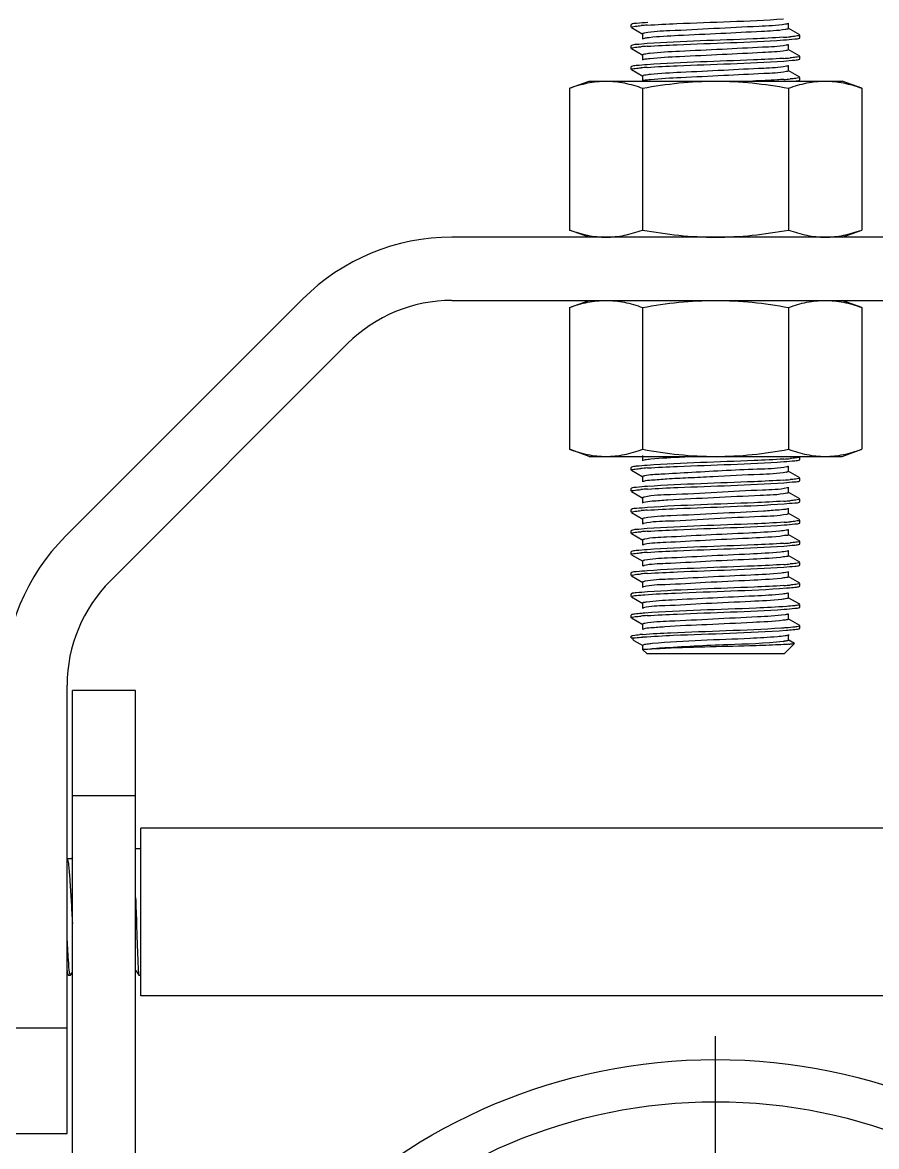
# Model space of a CAD drawing. Extents: x -409572 to -157272, y 600795 to 878326.
# Drawn here: x -397367 to -396765, y 818480 to 819273 of the extents above; entities that cross this region are included whole.
import ezdxf

# ---------------------------------------------------------------- set-up
doc = ezdxf.new("R2010")
doc.units = 0
doc.header["$LTSCALE"] = 1000
doc.header["$MEASUREMENT"] = 0
doc.linetypes.add('CENTER', pattern=[2, 1.25, -0.25, 0.25, -0.25])
doc.layers.get('0').update_dxf_attribs({"linetype": 'CONTINUOUS'})

msp = doc.modelspace()

# ---------------------------------------------------------------- linework, layer by layer
at = {"linetype": 'CONTINUOUS'}
for p, q in [((-396937.6, 819272.1), (-396937.74, 819271.94)), ((-396937.74, 819270.07), (-396937.74, 819271.94)), ((-396937.74, 819270.07), (-396937.74, 819271.94)), ((-396937.6, 819269.91), (-396929.52, 819265.24)), ((-396818.82, 819264.66), (-396826.9, 819269.33)), ((-396826.73, 819269.14), (-396826.73, 819272.87)), ((-396929.69, 819265.42), (-396929.69, 819261.7)), ((-396929.28, 819262), (-396929.52, 819261.89)), ((-396818.82, 819262.47), (-396818.68, 819262.63)), ((-396818.68, 819262.63), (-396818.68, 819264.49)), ((-396818.68, 819262.63), (-396818.68, 819264.49)), ((-396937.6, 819257.22), (-396937.74, 819257.05)), ((-396937.74, 819255.19), (-396937.74, 819257.05)), ((-396937.74, 819255.19), (-396937.74, 819257.05)), ((-396937.6, 819255.03), (-396929.52, 819250.35)), ((-396818.82, 819249.77), (-396826.9, 819254.45)), ((-396826.73, 819254.26), (-396826.73, 819257.98)), ((-396929.69, 819250.54), (-396929.69, 819246.82)), ((-396818.82, 819247.59), (-396818.68, 819247.75)), ((-396818.68, 819247.75), (-396818.68, 819249.61)), ((-396818.68, 819247.75), (-396818.68, 819249.61)), ((-396937.6, 819242.33), (-396937.74, 819242.17)), ((-396937.74, 819240.31), (-396937.74, 819242.17)), ((-396937.74, 819240.31), (-396937.74, 819242.17)), ((-396937.6, 819240.15), (-396929.52, 819235.47)), ((-396818.82, 819234.89), (-396826.9, 819239.57)), ((-396826.73, 819239.38), (-396826.73, 819243.1)), ((-396981.32, 819227.06), (-396967.51, 819232.09)), ((-396967.51, 819232.09), (-396788.91, 819232.09)), ((-396929.69, 819235.66), (-396929.69, 819231.94)), ((-396818.82, 819232.7), (-396818.68, 819232.87)), ((-396818.68, 819232.87), (-396818.68, 819234.73)), ((-396818.68, 819232.87), (-396818.68, 819234.73)), ((-396775.1, 819227.06), (-396788.91, 819232.09)), ((-396981.32, 819227.06), (-396981.32, 819126.98)), ((-396929.77, 819227.06), (-396929.77, 819126.98)), ((-396826.65, 819227.06), (-396826.65, 819126.98)), ((-396775.1, 819227.06), (-396775.1, 819126.98)), ((-396967.51, 819121.95), (-396981.32, 819126.98)), ((-396788.91, 819121.95), (-396775.1, 819126.98)), ((-396692.17, 819121.95), (-397064.25, 819121.95)), ((-397169.49, 819078.36), (-397336.92, 818910.93)), ((-397064.25, 819077.3), (-396692.17, 819077.3)), ((-396981.32, 819072.28), (-396967.51, 819077.3)), ((-396981.32, 819072.28), (-396981.32, 818972.2)), ((-396929.77, 819072.28), (-396929.77, 818972.2)), ((-396826.65, 819072.28), (-396826.65, 818972.2)), ((-396775.1, 819072.28), (-396788.91, 819077.3)), ((-396775.1, 819072.28), (-396775.1, 818972.2)), ((-397305.35, 818879.36), (-397137.91, 819046.79)), ((-396967.51, 818967.17), (-396981.32, 818972.2)), ((-396929.69, 818967.76), (-396929.69, 818964.04)), ((-396788.91, 818967.17), (-396775.1, 818972.2)), ((-396967.51, 818967.17), (-396788.91, 818967.17)), ((-396937.6, 818959.56), (-396937.74, 818959.39)), ((-396937.74, 818957.53), (-396937.74, 818959.39)), ((-396937.74, 818957.53), (-396937.74, 818959.39)), ((-396826.73, 818956.6), (-396826.73, 818960.32)), ((-396818.82, 818964.81), (-396818.68, 818964.97)), ((-396818.68, 818964.97), (-396818.68, 818966.83)), ((-396818.68, 818964.97), (-396818.68, 818966.83)), ((-396937.6, 818957.37), (-396929.52, 818952.69)), ((-396929.69, 818952.88), (-396929.69, 818949.16)), ((-396818.82, 818952.11), (-396826.9, 818956.79)), ((-396818.68, 818950.09), (-396818.68, 818951.95)), ((-396818.68, 818950.09), (-396818.68, 818951.95)), ((-396937.6, 818944.67), (-396937.74, 818944.51)), ((-396937.74, 818942.65), (-396937.74, 818944.51)), ((-396937.74, 818942.65), (-396937.74, 818944.51)), ((-396826.73, 818941.72), (-396826.73, 818945.44)), ((-396818.82, 818949.93), (-396818.68, 818950.09)), ((-396937.6, 818942.49), (-396929.52, 818937.81)), ((-396929.69, 818938), (-396929.69, 818934.28)), ((-396827.64, 818941.27), (-396828.02, 818941.19)), ((-396818.82, 818937.23), (-396826.9, 818941.91)), ((-396818.68, 818935.21), (-396818.68, 818937.07)), ((-396818.68, 818935.21), (-396818.68, 818937.07)), ((-396937.6, 818929.79), (-396937.74, 818929.63)), ((-396937.74, 818927.77), (-396937.74, 818929.63)), ((-396937.74, 818927.77), (-396937.74, 818929.63)), ((-396826.73, 818926.84), (-396826.73, 818930.56)), ((-396818.82, 818935.04), (-396818.68, 818935.21)), ((-396937.6, 818927.6), (-396929.52, 818922.93)), ((-396929.69, 818923.11), (-396929.69, 818919.39)), ((-396827.45, 818926.44), (-396827.99, 818926.31)), ((-396818.82, 818922.35), (-396826.9, 818927.02)), ((-396818.82, 818920.16), (-396818.68, 818920.32)), ((-396818.68, 818920.32), (-396818.68, 818922.18)), ((-396818.68, 818920.32), (-396818.68, 818922.18)), ((-396937.6, 818914.91), (-396937.74, 818914.74)), ((-396937.74, 818912.88), (-396937.74, 818914.74)), ((-396937.74, 818912.88), (-396937.74, 818914.74)), ((-396937.6, 818912.72), (-396929.52, 818908.04)), ((-396818.82, 818907.46), (-396826.9, 818912.14)), ((-396826.73, 818911.95), (-396826.73, 818915.67)), ((-396929.69, 818908.23), (-396929.69, 818904.51)), ((-396818.82, 818905.28), (-396818.68, 818905.44)), ((-396818.68, 818905.44), (-396818.68, 818907.3)), ((-396818.68, 818905.44), (-396818.68, 818907.3)), ((-396937.6, 818900.02), (-396937.74, 818899.86)), ((-396937.74, 818898), (-396937.74, 818899.86)), ((-396937.74, 818898), (-396937.74, 818899.86)), ((-396937.6, 818897.84), (-396929.52, 818893.16)), ((-396818.82, 818892.58), (-396826.9, 818897.26)), ((-396826.73, 818897.07), (-396826.73, 818900.79)), ((-396929.69, 818893.35), (-396929.69, 818889.63)), ((-396818.82, 818890.4), (-396818.68, 818890.56)), ((-396818.68, 818890.56), (-396818.68, 818892.42)), ((-396818.68, 818890.56), (-396818.68, 818892.42)), ((-396937.6, 818885.14), (-396937.74, 818884.98)), ((-396937.74, 818883.12), (-396937.74, 818884.98)), ((-396937.74, 818883.12), (-396937.74, 818884.98)), ((-396937.6, 818882.95), (-396929.52, 818878.28)), ((-396818.82, 818877.7), (-396826.9, 818882.37)), ((-396826.73, 818882.19), (-396826.73, 818885.91)), ((-396929.69, 818878.47), (-396929.69, 818874.75)), ((-396818.82, 818875.51), (-396818.68, 818875.68)), ((-396818.68, 818875.68), (-396818.68, 818877.54)), ((-396818.68, 818875.68), (-396818.68, 818877.54)), ((-396937.6, 818870.26), (-396937.74, 818870.09)), ((-396937.74, 818868.23), (-396937.74, 818870.09)), ((-396937.74, 818868.23), (-396937.74, 818870.09)), ((-396937.6, 818868.07), (-396929.52, 818863.39)), ((-396818.82, 818862.82), (-396826.9, 818867.49)), ((-396826.73, 818867.3), (-396826.73, 818871.02)), ((-396929.69, 818863.58), (-396929.69, 818859.86)), ((-396818.82, 818860.63), (-396818.68, 818860.79)), ((-396818.68, 818860.79), (-396818.68, 818862.65)), ((-396818.68, 818860.79), (-396818.68, 818862.65)), ((-396937.6, 818855.37), (-396937.74, 818855.21)), ((-396937.74, 818853.35), (-396937.74, 818855.21)), ((-396937.74, 818853.35), (-396937.74, 818855.21)), ((-396937.6, 818853.19), (-396929.52, 818848.51)), ((-396929.69, 818848.7), (-396929.69, 818844.98)), ((-396818.82, 818847.93), (-396826.9, 818852.61)), ((-396826.73, 818852.42), (-396826.73, 818856.14)), ((-396937.74, 818840.33), (-396937.71, 818840.4)), ((-396937.71, 818840.4), (-396937.6, 818840.49)), ((-396826.9, 818841.07), (-396826.21, 818841.47)), ((-396826.73, 818837.54), (-396826.73, 818841.26)), ((-396818.82, 818845.75), (-396818.68, 818845.91)), ((-396818.78, 818847.63), (-396818.73, 818847.67)), ((-396818.68, 818845.91), (-396818.68, 818847.77)), ((-396818.68, 818845.91), (-396818.68, 818847.77)), ((-396937.74, 818839.03), (-396937.74, 818840.33)), ((-396937.74, 818839.03), (-396936.09, 818839.03)), ((-396936.42, 818837.7), (-396935.87, 818837.31)), ((-396935.87, 818837.31), (-396929.52, 818833.63)), ((-396929.69, 818833.82), (-396929.69, 818830.97)), ((-396829.84, 818827.87), (-396822.57, 818835.13)), ((-396822.61, 818835.24), (-396826.9, 818837.73)), ((-396926.21, 818830.97), (-396929.69, 818830.97)), ((-396926.58, 818827.87), (-396929.69, 818830.97)), ((-396829.84, 818827.87), (-396926.58, 818827.87)), ((-397335.86, 818489.43), (-397335.86, 818805.69)), ((-397287.49, 818801.97), (-397332.14, 818801.97)), ((-397332.14, 818139.68), (-397332.14, 818801.97)), ((-397287.49, 818139.68), (-397287.49, 818801.97)), ((-397287.49, 818727.55), (-397332.14, 818727.55)), ((-396472.65, 818704.86), (-397283.77, 818704.86)), ((-397283.77, 818586.54), (-397283.77, 818704.86)), ((-397287.49, 818690.35), (-397283.77, 818690.35)), ((-397287.49, 818690.35), (-397283.77, 818690.35)), ((-397335.66, 818683.11), (-397335.86, 818683.45)), ((-397332.63, 818683.28), (-397335.86, 818683.28)), ((-397332.14, 818684.28), (-397332.72, 818683.28)), ((-397333.26, 818601.19), (-397332.14, 818603.13)), ((-397287.49, 818604.23), (-397286.95, 818604.23)), ((-397287.14, 818604.39), (-397287.05, 818604.23)), ((-397287.05, 818604.23), (-397285.23, 818601.08)), ((-397335.86, 818602.3), (-397335.22, 818601.19)), ((-397335.22, 818601.19), (-397335.06, 818601.05)), ((-397335.06, 818601.05), (-397333.43, 818601.05)), ((-397335.06, 818601.05), (-397333.43, 818601.05)), ((-397333.26, 818601.19), (-397333.43, 818601.05)), ((-397285.23, 818601.08), (-397285.19, 818601.05)), ((-397285.19, 818601.05), (-397283.77, 818601.05)), ((-397285.19, 818601.05), (-397283.77, 818601.05)), ((-396472.65, 818586.54), (-397283.77, 818586.54)), ((-397380.51, 818563.84), (-397335.86, 818563.84)), ((-397380.51, 818489.43), (-397335.86, 818489.43))]:
    msp.add_line(p, q, dxfattribs=at)
at = {"color": 0, "linetype": 'CENTER'}
msp.add_line((-396878.21, 817697.65), (-396878.21, 818558.09), dxfattribs=at)
at = {"linetype": 'CONTINUOUS'}
for radius in [401.84, 372.07]:
    msp.add_circle((-396878.21, 818139.68), radius, dxfattribs=at)
for centre, radius, start, end in [((-396909.43, 819016.59), 255.54, 93.83689, 94.80356), ((-396847.6, 819525.61), 263.19, 273.75336, 274.80576), ((-396909.38, 819001.02), 256.23, 93.82958, 94.80337), ((-396847.34, 819507.54), 259.99, 273.7864, 274.80614), ((-396909.37, 818986), 256.36, 93.82814, 94.80335), ((-396847.14, 819490.17), 257.5, 273.81333, 274.80572), ((-396827.93, 819281.33), 49.62, 277.02342, 277.41254), ((-397064.25, 818973.12), 148.83, 90, 135.00001), ((-397064.25, 818973.12), 104.18, 90, 135.00001), ((-396847.04, 819220.97), 256.19, 273.82997, 274.80328), ((-396909.18, 818700.96), 258.63, 93.80101, 94.80601), ((-396830.51, 818968.1), 12.28, 281.46377, 282.55505), ((-396908.95, 818683.18), 261.54, 93.77053, 94.80591), ((-396847.05, 819206.22), 256.32, 273.82866, 274.80325), ((-396847.03, 819191.04), 256.02, 273.83183, 274.80331), ((-396909.51, 818675.27), 254.54, 93.84801, 94.80302), ((-396846.89, 819174.45), 254.32, 273.85014, 274.80319), ((-396909.45, 818659.62), 255.31, 93.83834, 94.80446), ((-397231.68, 818805.69), 148.83, 135.00001, 180), ((-396846.99, 819160.87), 255.62, 273.83612, 274.8034), ((-396909.35, 818643.54), 256.51, 93.82428, 94.80544), ((-396847.04, 819146.55), 256.18, 273.83009, 274.80329), ((-396909.19, 818626.62), 258.55, 93.80188, 94.806), ((-397231.68, 818805.69), 104.18, 135.00001, 180), ((-396847.05, 819131.8), 256.32, 273.82863, 274.80325), ((-396909.51, 818600.86), 254.54, 93.84807, 94.80301), ((-396915.58, 818662.55), 179.58, 94.50291, 95.12863), ((-396911.8, 818614.01), 226.41, 94.42883, 94.54787), ((-396837.04, 818890.29), 54.06, 277.0601, 277.74608), ((-396833.74, 818933.31), 98.97, 274.14591, 274.58901)]:
    msp.add_arc(centre, radius, start, end, dxfattribs=at)
for points, knots in [([(-396937.74, 819270.07), (-396937.74, 819270.34), (-396936.32, 819270.52), (-396935.6, 819270.72), (-396934.88, 819270.81)], [0, 0, 0, 0, 0.271561, 1, 1, 1, 1]), ([(-396925.96, 819273.45), (-396928.66, 819273.27), (-396932.43, 819272.75), (-396936.55, 819272.7), (-396937.6, 819272.1)], [0, 0, 0, 0, 0.691189, 1, 1, 1, 1]), ([(-396828.77, 819272.2), (-396835.03, 819271.16), (-396851.98, 819270.51), (-396879.23, 819269.13), (-396906.03, 819267.61), (-396922.43, 819267.13), (-396928.26, 819265.98)], [0, 0, 0, 0, 0.191149, 0.508776, 0.821496, 1, 1, 1, 1]), ([(-396926.53, 819271.55), (-396919.54, 819272.03), (-396887.49, 819273.57), (-396855.39, 819274.33), (-396830.37, 819276.01)], [0, 0, 0, 0, 0.218367, 1, 1, 1, 1]), ([(-396826.9, 819272.68), (-396827.1, 819272.56), (-396827.74, 819272.39), (-396828.37, 819272.26), (-396828.77, 819272.2)], [0, 0, 0, 0, 0.370671, 1, 1, 1, 1]), ([(-396826.73, 819269.14), (-396826.74, 819268.94), (-396827.7, 819268.69), (-396828.25, 819268.56), (-396828.77, 819268.48)], [0, 0, 0, 0, 0.281956, 1, 1, 1, 1]), ([(-396928.26, 819265.98), (-396928.62, 819265.91), (-396929.03, 819265.82), (-396929.69, 819265.58), (-396929.69, 819265.42)], [0, 0, 0, 0, 0.709245, 1, 1, 1, 1]), ([(-396925.13, 819262.71), (-396925.61, 819262.65), (-396927, 819262.47), (-396928.42, 819262.32), (-396929.28, 819262)], [0, 0, 0, 0, 0.345692, 1, 1, 1, 1]), ([(-396830.37, 819262.98), (-396837.44, 819262.51), (-396869.5, 819260.97), (-396901.59, 819260.23), (-396926.53, 819258.53)], [0, 0, 0, 0, 0.220951, 1, 1, 1, 1]), ([(-396926.49, 819256.67), (-396919.47, 819257.15), (-396887.37, 819258.7), (-396855.22, 819259.45), (-396830.17, 819261.14)], [0, 0, 0, 0, 0.21883, 1, 1, 1, 1]), ([(-396828.77, 819268.48), (-396834.4, 819267.54), (-396849.73, 819266.89), (-396874.99, 819265.53), (-396901.43, 819264.32), (-396918.31, 819263.47), (-396925.13, 819262.71)], [0, 0, 0, 0, 0.177542, 0.475313, 0.786662, 1, 1, 1, 1]), ([(-396830.17, 819261.14), (-396827.54, 819261.31), (-396823.86, 819261.82), (-396819.84, 819261.88), (-396818.82, 819262.47)], [0, 0, 0, 0, 0.690732, 1, 1, 1, 1]), ([(-396818.68, 819264.49), (-396818.68, 819264.22), (-396820.14, 819264.04), (-396820.87, 819263.84), (-396821.6, 819263.75)], [0, 0, 0, 0, 0.27119, 1, 1, 1, 1]), ([(-396937.74, 819255.19), (-396937.74, 819255.46), (-396936.31, 819255.64), (-396935.59, 819255.84), (-396934.87, 819255.93)], [0, 0, 0, 0, 0.271501, 1, 1, 1, 1]), ([(-396926.53, 819258.53), (-396929.09, 819258.36), (-396932.69, 819257.86), (-396936.6, 819257.79), (-396937.6, 819257.22)], [0, 0, 0, 0, 0.69026, 1, 1, 1, 1]), ([(-396828.49, 819257.36), (-396833.94, 819256.39), (-396849.04, 819255.8), (-396874.08, 819254.39), (-396900.64, 819253.21), (-396917.72, 819252.34), (-396924.69, 819251.59)], [0, 0, 0, 0, 0.172452, 0.468288, 0.781567, 1, 1, 1, 1]), ([(-396828.49, 819253.64), (-396833.94, 819252.67), (-396849.04, 819252.07), (-396874.08, 819250.67), (-396900.64, 819249.49), (-396917.72, 819248.62), (-396924.69, 819247.87)], [0, 0, 0, 0, 0.172452, 0.468288, 0.781567, 1, 1, 1, 1]), ([(-396826.9, 819257.79), (-396827.08, 819257.69), (-396827.61, 819257.53), (-396828.15, 819257.42), (-396828.49, 819257.36)], [0, 0, 0, 0, 0.377326, 1, 1, 1, 1]), ([(-396826.73, 819254.26), (-396826.74, 819254.08), (-396827.55, 819253.83), (-396828.05, 819253.72), (-396828.49, 819253.64)], [0, 0, 0, 0, 0.285684, 1, 1, 1, 1]), ([(-396924.69, 819251.59), (-396925.94, 819251.46), (-396927.13, 819251.09), (-396929.69, 819251), (-396929.68, 819250.54)], [0, 0, 0, 0, 0.733301, 1, 1, 1, 1]), ([(-396924.69, 819247.87), (-396925.3, 819247.81), (-396926.9, 819247.57), (-396928.64, 819247.52), (-396929.52, 819247.01)], [0, 0, 0, 0, 0.372857, 1, 1, 1, 1]), ([(-396830.17, 819248.11), (-396837.23, 819247.64), (-396869.34, 819246.1), (-396901.48, 819245.35), (-396926.49, 819243.65)], [0, 0, 0, 0, 0.220171, 1, 1, 1, 1]), ([(-396926.48, 819241.79), (-396919.45, 819242.27), (-396887.29, 819243.82), (-396855.1, 819244.56), (-396830.02, 819246.26)], [0, 0, 0, 0, 0.219107, 1, 1, 1, 1]), ([(-396830.02, 819246.26), (-396827.43, 819246.44), (-396823.79, 819246.94), (-396819.83, 819247.01), (-396818.82, 819247.59)], [0, 0, 0, 0, 0.69048, 1, 1, 1, 1]), ([(-396818.68, 819249.61), (-396818.68, 819249.34), (-396820.11, 819249.16), (-396820.84, 819248.96), (-396821.56, 819248.87)], [0, 0, 0, 0, 0.271408, 1, 1, 1, 1]), ([(-396937.74, 819240.31), (-396937.74, 819240.58), (-396936.31, 819240.76), (-396935.59, 819240.95), (-396934.86, 819241.05)], [0, 0, 0, 0, 0.27149, 1, 1, 1, 1]), ([(-396926.49, 819243.65), (-396929.06, 819243.47), (-396932.67, 819242.98), (-396936.6, 819242.91), (-396937.6, 819242.33)], [0, 0, 0, 0, 0.690327, 1, 1, 1, 1]), ([(-396828.23, 819242.53), (-396833.5, 819241.51), (-396848.35, 819240.98), (-396873.17, 819239.54), (-396899.85, 819238.37), (-396917.11, 819237.49), (-396924.24, 819236.76)], [0, 0, 0, 0, 0.167345, 0.461239, 0.776453, 1, 1, 1, 1]), ([(-396828.23, 819238.81), (-396833.5, 819237.79), (-396848.35, 819237.26), (-396873.17, 819235.82), (-396899.85, 819234.65), (-396917.11, 819233.77), (-396924.24, 819233.04)], [0, 0, 0, 0, 0.167345, 0.461239, 0.776453, 1, 1, 1, 1]), ([(-396826.9, 819242.91), (-396827.05, 819242.82), (-396827.5, 819242.68), (-396827.95, 819242.58), (-396828.23, 819242.53)], [0, 0, 0, 0, 0.384795, 1, 1, 1, 1]), ([(-396826.74, 819239.38), (-396826.74, 819239.22), (-396827.42, 819238.98), (-396827.85, 819238.88), (-396828.23, 819238.81)], [0, 0, 0, 0, 0.290187, 1, 1, 1, 1]), ([(-396981.32, 819227.06), (-396977.14, 819228.58), (-396968.69, 819231.12), (-396959.88, 819232.09), (-396955.54, 819232.09)], [0, 0, 0, 0, 0.506411, 1, 1, 1, 1]), ([(-396955.54, 819232.09), (-396951.21, 819232.09), (-396942.4, 819231.12), (-396933.95, 819228.58), (-396929.77, 819227.06)], [0, 0, 0, 0, 0.493589, 1, 1, 1, 1]), ([(-396929.77, 819227.06), (-396921.26, 819228.61), (-396904.15, 819231.15), (-396886.85, 819232.09), (-396878.21, 819232.09)], [0, 0, 0, 0, 0.500036, 1, 1, 1, 1]), ([(-396924.24, 819236.76), (-396925.6, 819236.62), (-396926.88, 819236.21), (-396929.69, 819236.15), (-396929.68, 819235.66)], [0, 0, 0, 0, 0.734146, 1, 1, 1, 1]), ([(-396924.24, 819233.04), (-396924.91, 819232.97), (-396926.65, 819232.71), (-396928.56, 819232.69), (-396929.52, 819232.13)], [0, 0, 0, 0, 0.374818, 1, 1, 1, 1]), ([(-396878.21, 819232.09), (-396869.57, 819232.09), (-396852.27, 819231.15), (-396835.16, 819228.61), (-396826.65, 819227.06)], [0, 0, 0, 0, 0.499964, 1, 1, 1, 1]), ([(-396830.02, 819233.24), (-396831.55, 819233.14), (-396838.87, 819232.69), (-396846.19, 819232.34), (-396851.98, 819232.09)], [0, 0, 0, 0, 0.209715, 1, 1, 1, 1]), ([(-396826.65, 819227.06), (-396822.47, 819228.58), (-396814.02, 819231.12), (-396805.21, 819232.09), (-396800.88, 819232.09)], [0, 0, 0, 0, 0.506411, 1, 1, 1, 1]), ([(-396818.68, 819234.73), (-396818.68, 819234.46), (-396820.1, 819234.28), (-396820.82, 819234.08), (-396821.54, 819233.99)], [0, 0, 0, 0, 0.271552, 1, 1, 1, 1]), ([(-396821.53, 819232.13), (-396821.2, 819232.17), (-396820.3, 819232.32), (-396819.33, 819232.41), (-396818.82, 819232.7)], [0, 0, 0, 0, 0.362796, 1, 1, 1, 1]), ([(-396800.88, 819232.09), (-396796.54, 819232.09), (-396787.73, 819231.12), (-396779.28, 819228.58), (-396775.1, 819227.06)], [0, 0, 0, 0, 0.493589, 1, 1, 1, 1]), ([(-396981.32, 819126.98), (-396977.14, 819125.46), (-396968.69, 819122.92), (-396959.88, 819121.95), (-396955.54, 819121.95)], [0, 0, 0, 0, 0.506411, 1, 1, 1, 1]), ([(-396955.54, 819121.95), (-396951.21, 819121.95), (-396942.4, 819122.92), (-396933.95, 819125.46), (-396929.77, 819126.98)], [0, 0, 0, 0, 0.493589, 1, 1, 1, 1]), ([(-396929.77, 819126.98), (-396921.26, 819125.43), (-396904.15, 819122.89), (-396886.85, 819121.95), (-396878.21, 819121.95)], [0, 0, 0, 0, 0.500036, 1, 1, 1, 1]), ([(-396878.21, 819121.95), (-396869.57, 819121.95), (-396852.27, 819122.89), (-396835.16, 819125.43), (-396826.65, 819126.98)], [0, 0, 0, 0, 0.499964, 1, 1, 1, 1]), ([(-396826.65, 819126.98), (-396822.47, 819125.46), (-396814.02, 819122.92), (-396805.21, 819121.95), (-396800.88, 819121.95)], [0, 0, 0, 0, 0.506411, 1, 1, 1, 1]), ([(-396800.88, 819121.95), (-396796.54, 819121.95), (-396787.73, 819122.92), (-396779.28, 819125.46), (-396775.1, 819126.98)], [0, 0, 0, 0, 0.493589, 1, 1, 1, 1]), ([(-396981.32, 819072.28), (-396977.14, 819073.8), (-396968.69, 819076.34), (-396959.88, 819077.3), (-396955.54, 819077.3)], [0, 0, 0, 0, 0.506411, 1, 1, 1, 1]), ([(-396955.54, 819077.3), (-396951.21, 819077.3), (-396942.4, 819076.34), (-396933.95, 819073.8), (-396929.77, 819072.28)], [0, 0, 0, 0, 0.493589, 1, 1, 1, 1]), ([(-396929.77, 819072.28), (-396921.26, 819073.82), (-396904.15, 819076.37), (-396886.85, 819077.3), (-396878.21, 819077.3)], [0, 0, 0, 0, 0.500036, 1, 1, 1, 1]), ([(-396878.21, 819077.3), (-396869.57, 819077.3), (-396852.27, 819076.37), (-396835.16, 819073.82), (-396826.65, 819072.28)], [0, 0, 0, 0, 0.499964, 1, 1, 1, 1]), ([(-396826.65, 819072.28), (-396822.47, 819073.8), (-396814.02, 819076.34), (-396805.21, 819077.3), (-396800.88, 819077.3)], [0, 0, 0, 0, 0.506411, 1, 1, 1, 1]), ([(-396800.88, 819077.3), (-396796.54, 819077.3), (-396787.73, 819076.34), (-396779.28, 819073.8), (-396775.1, 819072.28)], [0, 0, 0, 0, 0.493589, 1, 1, 1, 1]), ([(-396981.32, 818972.2), (-396977.14, 818970.68), (-396968.69, 818968.14), (-396959.88, 818967.17), (-396955.54, 818967.17)], [0, 0, 0, 0, 0.506411, 1, 1, 1, 1]), ([(-396955.54, 818967.17), (-396951.21, 818967.17), (-396942.4, 818968.14), (-396933.95, 818970.68), (-396929.77, 818972.2)], [0, 0, 0, 0, 0.493589, 1, 1, 1, 1]), ([(-396929.77, 818972.2), (-396921.26, 818970.65), (-396904.15, 818968.11), (-396886.85, 818967.17), (-396878.21, 818967.17)], [0, 0, 0, 0, 0.500036, 1, 1, 1, 1]), ([(-396878.21, 818967.17), (-396869.57, 818967.17), (-396852.27, 818968.11), (-396835.16, 818970.65), (-396826.65, 818972.2)], [0, 0, 0, 0, 0.499964, 1, 1, 1, 1]), ([(-396826.65, 818972.2), (-396822.47, 818970.68), (-396814.02, 818968.14), (-396805.21, 818967.17), (-396800.88, 818967.17)], [0, 0, 0, 0, 0.506411, 1, 1, 1, 1]), ([(-396800.88, 818967.17), (-396796.54, 818967.17), (-396787.73, 818968.14), (-396779.28, 818970.68), (-396775.1, 818972.2)], [0, 0, 0, 0, 0.493589, 1, 1, 1, 1]), ([(-396926.46, 818960.87), (-396929.04, 818960.7), (-396932.65, 818960.2), (-396936.59, 818960.13), (-396937.6, 818959.56)], [0, 0, 0, 0, 0.690397, 1, 1, 1, 1]), ([(-396923.91, 818965.18), (-396924.62, 818965.1), (-396926.48, 818964.84), (-396928.5, 818964.83), (-396929.52, 818964.23)], [0, 0, 0, 0, 0.376069, 1, 1, 1, 1]), ([(-396827.84, 818959.83), (-396833.66, 818958.53), (-396856.27, 818958.06), (-396885.78, 818956.36), (-396913.34, 818954.74), (-396924.56, 818954.22), (-396928.44, 818953.4)], [0, 0, 0, 0, 0.177393, 0.66769, 0.881926, 1, 1, 1, 1]), ([(-396829.93, 818965.35), (-396836.97, 818964.87), (-396869.15, 818963.32), (-396901.36, 818962.58), (-396926.46, 818960.87)], [0, 0, 0, 0, 0.219163, 1, 1, 1, 1]), ([(-396926.33, 818959.02), (-396919.27, 818959.5), (-396887.14, 818961.04), (-396854.97, 818961.79), (-396829.93, 818963.49)], [0, 0, 0, 0, 0.219847, 1, 1, 1, 1]), ([(-396890.98, 818967.17), (-396894.36, 818967.01), (-396905.34, 818966.45), (-396916.34, 818965.93), (-396923.91, 818965.18)], [0, 0, 0, 0, 0.307606, 1, 1, 1, 1]), ([(-396829.93, 818963.49), (-396827.36, 818963.67), (-396823.75, 818964.17), (-396819.82, 818964.23), (-396818.82, 818964.81)], [0, 0, 0, 0, 0.69032, 1, 1, 1, 1]), ([(-396826.9, 818960.13), (-396827.01, 818960.07), (-396827.33, 818959.95), (-396827.65, 818959.87), (-396827.84, 818959.83)], [0, 0, 0, 0, 0.399724, 1, 1, 1, 1]), ([(-396818.68, 818966.83), (-396818.68, 818966.56), (-396820.11, 818966.38), (-396820.83, 818966.19), (-396821.55, 818966.09)], [0, 0, 0, 0, 0.271498, 1, 1, 1, 1]), ([(-396937.74, 818957.53), (-396937.74, 818957.8), (-396936.31, 818957.98), (-396935.59, 818958.18), (-396934.87, 818958.27)], [0, 0, 0, 0, 0.271489, 1, 1, 1, 1]), ([(-396928.44, 818953.4), (-396928.76, 818953.34), (-396929.13, 818953.25), (-396929.68, 818953.02), (-396929.68, 818952.88)], [0, 0, 0, 0, 0.704879, 1, 1, 1, 1]), ([(-396828.07, 818956.06), (-396834.27, 818954.8), (-396851.8, 818954.4), (-396874.9, 818953), (-396896.75, 818952.02), (-396911.2, 818951.32), (-396921.69, 818950.44), (-396927.3, 818950.07), (-396929.11, 818949.52)], [0, 0, 0, 0, 0.187457, 0.515971, 0.686936, 0.835422, 0.943971, 1, 1, 1, 1]), ([(-396826.74, 818956.6), (-396826.74, 818956.48), (-396827.22, 818956.25), (-396827.56, 818956.17), (-396827.84, 818956.11)], [0, 0, 0, 0, 0.300214, 1, 1, 1, 1]), ([(-396818.68, 818951.95), (-396818.68, 818951.68), (-396820.11, 818951.5), (-396820.83, 818951.3), (-396821.56, 818951.21)], [0, 0, 0, 0, 0.271487, 1, 1, 1, 1]), ([(-396926.33, 818946), (-396928.94, 818945.82), (-396932.6, 818945.32), (-396936.58, 818945.26), (-396937.6, 818944.67)], [0, 0, 0, 0, 0.690611, 1, 1, 1, 1]), ([(-396929.11, 818949.52), (-396929.19, 818949.49), (-396929.33, 818949.44), (-396929.47, 818949.38), (-396929.52, 818949.35)], [0, 0, 0, 0, 0.566217, 1, 1, 1, 1]), ([(-396827.64, 818944.99), (-396833.29, 818943.6), (-396850.08, 818943.44), (-396877.45, 818941.71), (-396905.21, 818940.18), (-396922.39, 818939.78), (-396928.42, 818938.52)], [0, 0, 0, 0, 0.173043, 0.493074, 0.817013, 1, 1, 1, 1]), ([(-396829.93, 818950.47), (-396836.96, 818949.99), (-396869.09, 818948.44), (-396901.26, 818947.69), (-396926.33, 818946)], [0, 0, 0, 0, 0.218984, 1, 1, 1, 1]), ([(-396926.15, 818944.15), (-396919.09, 818944.63), (-396887.01, 818946.17), (-396854.89, 818946.91), (-396829.92, 818948.61)], [0, 0, 0, 0, 0.220532, 1, 1, 1, 1]), ([(-396829.92, 818948.61), (-396827.35, 818948.79), (-396823.75, 818949.28), (-396819.82, 818949.35), (-396818.82, 818949.93)], [0, 0, 0, 0, 0.690291, 1, 1, 1, 1]), ([(-396826.9, 818945.25), (-396826.99, 818945.2), (-396827.24, 818945.1), (-396827.49, 818945.03), (-396827.64, 818944.99)], [0, 0, 0, 0, 0.410179, 1, 1, 1, 1]), ([(-396937.74, 818942.65), (-396937.74, 818942.92), (-396936.3, 818943.1), (-396935.57, 818943.3), (-396934.84, 818943.39)], [0, 0, 0, 0, 0.271295, 1, 1, 1, 1]), ([(-396928.42, 818938.52), (-396928.74, 818938.46), (-396929.12, 818938.37), (-396929.68, 818938.13), (-396929.68, 818938)], [0, 0, 0, 0, 0.705077, 1, 1, 1, 1]), ([(-396828.02, 818941.19), (-396834.13, 818939.93), (-396851.47, 818939.55), (-396879.35, 818937.8), (-396904.89, 818936.89), (-396921.29, 818935.62), (-396927.02, 818935.2), (-396928.94, 818934.68)], [0, 0, 0, 0, 0.184913, 0.510935, 0.830756, 0.941119, 1, 1, 1, 1]), ([(-396829.92, 818935.59), (-396836.92, 818935.11), (-396869, 818933.57), (-396901.12, 818932.81), (-396926.15, 818931.13)], [0, 0, 0, 0, 0.218636, 1, 1, 1, 1]), ([(-396826.74, 818941.72), (-396826.74, 818941.61), (-396827.12, 818941.4), (-396827.41, 818941.33), (-396827.64, 818941.27)], [0, 0, 0, 0, 0.308051, 1, 1, 1, 1]), ([(-396818.68, 818937.07), (-396818.68, 818936.8), (-396820.11, 818936.62), (-396820.83, 818936.42), (-396821.55, 818936.33)], [0, 0, 0, 0, 0.271512, 1, 1, 1, 1]), ([(-396937.74, 818927.77), (-396937.74, 818928.04), (-396936.32, 818928.21), (-396935.6, 818928.41), (-396934.88, 818928.5)], [0, 0, 0, 0, 0.271606, 1, 1, 1, 1]), ([(-396926.15, 818931.13), (-396928.8, 818930.95), (-396932.52, 818930.44), (-396936.57, 818930.38), (-396937.6, 818929.79)], [0, 0, 0, 0, 0.690892, 1, 1, 1, 1]), ([(-396928.94, 818934.68), (-396929.06, 818934.65), (-396929.25, 818934.59), (-396929.45, 818934.51), (-396929.52, 818934.47)], [0, 0, 0, 0, 0.579663, 1, 1, 1, 1]), ([(-396827.45, 818930.16), (-396829.35, 818929.63), (-396835.07, 818929.22), (-396851.45, 818927.94), (-396876.99, 818927.04), (-396904.9, 818925.29), (-396922.27, 818924.91), (-396928.39, 818923.65)], [0, 0, 0, 0, 0.058467, 0.168569, 0.488344, 0.81473, 1, 1, 1, 1]), ([(-396926.59, 818929.24), (-396919.54, 818929.72), (-396887.28, 818931.28), (-396854.98, 818932.02), (-396829.81, 818933.73)], [0, 0, 0, 0, 0.219027, 1, 1, 1, 1]), ([(-396829.81, 818933.73), (-396827.27, 818933.91), (-396823.7, 818934.4), (-396819.81, 818934.47), (-396818.82, 818935.04)], [0, 0, 0, 0, 0.69012, 1, 1, 1, 1]), ([(-396826.9, 818930.37), (-396826.97, 818930.33), (-396827.15, 818930.25), (-396827.34, 818930.19), (-396827.45, 818930.16)], [0, 0, 0, 0, 0.42214, 1, 1, 1, 1]), ([(-396928.39, 818923.65), (-396928.72, 818923.58), (-396929.11, 818923.49), (-396929.68, 818923.25), (-396929.68, 818923.11)], [0, 0, 0, 0, 0.70574, 1, 1, 1, 1]), ([(-396928.75, 818919.85), (-396928.91, 818919.81), (-396929.17, 818919.74), (-396929.43, 818919.64), (-396929.52, 818919.58)], [0, 0, 0, 0, 0.591406, 1, 1, 1, 1]), ([(-396827.99, 818926.31), (-396834.01, 818925.05), (-396851.16, 818924.65), (-396878.9, 818923.12), (-396906.28, 818921.41), (-396923.07, 818921.23), (-396928.75, 818919.85)], [0, 0, 0, 0, 0.182676, 0.506256, 0.826306, 1, 1, 1, 1]), ([(-396829.81, 818920.71), (-396836.87, 818920.23), (-396869.13, 818918.68), (-396901.43, 818917.93), (-396926.59, 818916.22)], [0, 0, 0, 0, 0.218951, 1, 1, 1, 1]), ([(-396829.89, 818918.85), (-396827.33, 818919.02), (-396823.74, 818919.52), (-396819.82, 818919.59), (-396818.82, 818920.16)], [0, 0, 0, 0, 0.690251, 1, 1, 1, 1]), ([(-396826.74, 818926.84), (-396826.74, 818926.75), (-396827.03, 818926.55), (-396827.27, 818926.49), (-396827.45, 818926.44)], [0, 0, 0, 0, 0.317825, 1, 1, 1, 1]), ([(-396818.68, 818922.18), (-396818.68, 818921.92), (-396820.1, 818921.74), (-396820.82, 818921.54), (-396821.53, 818921.45)], [0, 0, 0, 0, 0.271635, 1, 1, 1, 1]), ([(-396937.74, 818912.88), (-396937.74, 818913.15), (-396936.32, 818913.33), (-396935.61, 818913.53), (-396934.89, 818913.62)], [0, 0, 0, 0, 0.271632, 1, 1, 1, 1]), ([(-396926.59, 818916.22), (-396929.14, 818916.04), (-396932.71, 818915.55), (-396936.61, 818915.48), (-396937.6, 818914.91)], [0, 0, 0, 0, 0.690153, 1, 1, 1, 1]), ([(-396832.92, 818914.5), (-396840.21, 818913.79), (-396857.6, 818912.9), (-396884.26, 818911.76), (-396908.71, 818910.3), (-396923.25, 818909.81), (-396928.34, 818908.77)], [0, 0, 0, 0, 0.229817, 0.546056, 0.837001, 1, 1, 1, 1]), ([(-396926.54, 818914.36), (-396919.49, 818914.84), (-396887.27, 818916.39), (-396855.02, 818917.14), (-396829.89, 818918.85)], [0, 0, 0, 0, 0.219111, 1, 1, 1, 1]), ([(-396827.29, 818915.32), (-396827.57, 818915.24), (-396829.43, 818914.83), (-396831.32, 818914.65), (-396832.92, 818914.5)], [0, 0, 0, 0, 0.153672, 1, 1, 1, 1]), ([(-396826.74, 818911.95), (-396826.73, 818911.39), (-396829.93, 818911.41), (-396831.38, 818910.93), (-396832.92, 818910.78)], [0, 0, 0, 0, 0.264855, 1, 1, 1, 1]), ([(-396826.9, 818915.48), (-396826.95, 818915.45), (-396827.08, 818915.39), (-396827.21, 818915.35), (-396827.29, 818915.32)], [0, 0, 0, 0, 0.435885, 1, 1, 1, 1]), ([(-396928.34, 818908.77), (-396928.68, 818908.71), (-396929.08, 818908.61), (-396929.68, 818908.38), (-396929.68, 818908.23)], [0, 0, 0, 0, 0.706684, 1, 1, 1, 1]), ([(-396928.56, 818905.01), (-396928.76, 818904.96), (-396929.08, 818904.88), (-396929.41, 818904.77), (-396929.52, 818904.7)], [0, 0, 0, 0, 0.601132, 1, 1, 1, 1]), ([(-396832.92, 818910.78), (-396840.28, 818910.07), (-396857.83, 818909.16), (-396884.69, 818908.04), (-396909.12, 818906.5), (-396923.6, 818906.11), (-396928.56, 818905.01)], [0, 0, 0, 0, 0.231611, 0.549958, 0.840821, 1, 1, 1, 1]), ([(-396829.89, 818905.82), (-396836.94, 818905.34), (-396869.16, 818903.79), (-396901.42, 818903.05), (-396926.54, 818901.34)], [0, 0, 0, 0, 0.219164, 1, 1, 1, 1]), ([(-396926.46, 818899.48), (-396919.41, 818899.96), (-396887.23, 818901.51), (-396855.02, 818902.26), (-396829.93, 818903.96)], [0, 0, 0, 0, 0.21936, 1, 1, 1, 1]), ([(-396829.93, 818903.96), (-396827.36, 818904.14), (-396823.75, 818904.64), (-396819.82, 818904.7), (-396818.82, 818905.28)], [0, 0, 0, 0, 0.690307, 1, 1, 1, 1]), ([(-396818.68, 818907.3), (-396818.68, 818907.03), (-396820.1, 818906.85), (-396820.83, 818906.66), (-396821.55, 818906.56)], [0, 0, 0, 0, 0.271547, 1, 1, 1, 1]), ([(-396937.74, 818898), (-396937.74, 818898.27), (-396936.32, 818898.45), (-396935.6, 818898.64), (-396934.89, 818898.74)], [0, 0, 0, 0, 0.271604, 1, 1, 1, 1]), ([(-396926.54, 818901.34), (-396929.1, 818901.16), (-396932.69, 818900.67), (-396936.6, 818900.6), (-396937.6, 818900.02)], [0, 0, 0, 0, 0.690253, 1, 1, 1, 1]), ([(-396832.44, 818895.94), (-396839.79, 818895.2), (-396857.45, 818894.3), (-396884.55, 818893.18), (-396909.18, 818891.57), (-396923.79, 818891.26), (-396928.71, 818890.09)], [0, 0, 0, 0, 0.229681, 0.549925, 0.842622, 1, 1, 1, 1]), ([(-396832.44, 818899.66), (-396839.64, 818898.94), (-396856.97, 818898.05), (-396883.68, 818896.9), (-396908.36, 818895.44), (-396923.1, 818894.93), (-396928.28, 818893.9)], [0, 0, 0, 0, 0.226067, 0.541995, 0.83483, 1, 1, 1, 1]), ([(-396826.9, 818900.6), (-396827.1, 818900.49), (-396828.94, 818899.99), (-396830.8, 818899.83), (-396832.44, 818899.66)], [0, 0, 0, 0, 0.123476, 1, 1, 1, 1]), ([(-396826.74, 818897.07), (-396826.73, 818896.55), (-396829.67, 818896.52), (-396831.01, 818896.09), (-396832.44, 818895.94)], [0, 0, 0, 0, 0.265469, 1, 1, 1, 1]), ([(-396928.28, 818893.9), (-396928.64, 818893.83), (-396929.05, 818893.74), (-396929.68, 818893.5), (-396929.68, 818893.35)], [0, 0, 0, 0, 0.707858, 1, 1, 1, 1]), ([(-396928.71, 818890.09), (-396928.88, 818890.05), (-396929.15, 818889.98), (-396929.42, 818889.87), (-396929.52, 818889.82)], [0, 0, 0, 0, 0.593362, 1, 1, 1, 1]), ([(-396829.93, 818890.94), (-396836.97, 818890.46), (-396869.15, 818888.91), (-396901.37, 818888.16), (-396926.46, 818886.46)], [0, 0, 0, 0, 0.219166, 1, 1, 1, 1]), ([(-396926.34, 818884.61), (-396919.28, 818885.08), (-396887.15, 818886.63), (-396854.97, 818887.38), (-396829.93, 818889.08)], [0, 0, 0, 0, 0.219828, 1, 1, 1, 1]), ([(-396829.93, 818889.08), (-396827.36, 818889.25), (-396823.75, 818889.75), (-396819.82, 818889.82), (-396818.82, 818890.4)], [0, 0, 0, 0, 0.69032, 1, 1, 1, 1]), ([(-396818.68, 818892.42), (-396818.68, 818892.15), (-396820.11, 818891.97), (-396820.83, 818891.77), (-396821.55, 818891.68)], [0, 0, 0, 0, 0.271499, 1, 1, 1, 1]), ([(-396937.74, 818883.12), (-396937.74, 818883.39), (-396936.31, 818883.57), (-396935.59, 818883.76), (-396934.87, 818883.86)], [0, 0, 0, 0, 0.271494, 1, 1, 1, 1]), ([(-396926.46, 818886.46), (-396929.04, 818886.28), (-396932.65, 818885.78), (-396936.59, 818885.72), (-396937.6, 818885.14)], [0, 0, 0, 0, 0.690391, 1, 1, 1, 1]), ([(-396831.97, 818881.11), (-396839.29, 818880.34), (-396857.05, 818879.44), (-396884.36, 818878.33), (-396909.2, 818876.63), (-396923.94, 818876.42), (-396928.83, 818875.18)], [0, 0, 0, 0, 0.227469, 0.549388, 0.843981, 1, 1, 1, 1]), ([(-396831.97, 818884.83), (-396839.04, 818884.09), (-396856.21, 818883.22), (-396882.84, 818882.04), (-396907.76, 818880.62), (-396922.72, 818880.05), (-396928.08, 818879.06)], [0, 0, 0, 0, 0.221233, 0.535572, 0.830345, 1, 1, 1, 1]), ([(-396826.9, 818885.72), (-396827.08, 818885.61), (-396828.76, 818885.14), (-396830.48, 818884.99), (-396831.97, 818884.83)], [0, 0, 0, 0, 0.125687, 1, 1, 1, 1]), ([(-396826.74, 818882.19), (-396826.73, 818881.71), (-396829.42, 818881.64), (-396830.66, 818881.25), (-396831.97, 818881.11)], [0, 0, 0, 0, 0.266222, 1, 1, 1, 1]), ([(-396928.08, 818879.06), (-396928.48, 818878.98), (-396928.94, 818878.88), (-396929.68, 818878.63), (-396929.69, 818878.47)], [0, 0, 0, 0, 0.711971, 1, 1, 1, 1]), ([(-396928.83, 818875.18), (-396928.97, 818875.14), (-396929.21, 818875.08), (-396929.43, 818874.98), (-396929.52, 818874.93)], [0, 0, 0, 0, 0.586259, 1, 1, 1, 1]), ([(-396928.18, 818869.59), (-396921, 818870.12), (-396887.64, 818871.75), (-396854.23, 818872.4), (-396828.12, 818874.32)], [0, 0, 0, 0, 0.215734, 1, 1, 1, 1]), ([(-396829.93, 818876.06), (-396836.96, 818875.58), (-396869.1, 818874.03), (-396901.27, 818873.28), (-396926.34, 818871.58)], [0, 0, 0, 0, 0.218993, 1, 1, 1, 1]), ([(-396828.12, 818874.32), (-396827.4, 818874.38), (-396825.05, 818874.56), (-396822.7, 818874.77), (-396821.09, 818875)], [0, 0, 0, 0, 0.307513, 1, 1, 1, 1]), ([(-396818.68, 818877.54), (-396818.68, 818877.26), (-396820.11, 818877.09), (-396820.83, 818876.89), (-396821.56, 818876.8)], [0, 0, 0, 0, 0.271487, 1, 1, 1, 1]), ([(-396821.09, 818875), (-396820.59, 818875.07), (-396819.83, 818875.2), (-396819.06, 818875.37), (-396818.82, 818875.51)], [0, 0, 0, 0, 0.642962, 1, 1, 1, 1]), ([(-396937.74, 818868.23), (-396937.74, 818868.47), (-396936.54, 818868.67), (-396935.91, 818868.83), (-396935.29, 818868.92)], [0, 0, 0, 0, 0.27423, 1, 1, 1, 1]), ([(-396926.34, 818871.58), (-396928.94, 818871.41), (-396932.6, 818870.9), (-396936.58, 818870.84), (-396937.6, 818870.26)], [0, 0, 0, 0, 0.690603, 1, 1, 1, 1]), ([(-396935.29, 818868.92), (-396934.84, 818868.98), (-396932.48, 818869.27), (-396930.1, 818869.45), (-396928.18, 818869.59)], [0, 0, 0, 0, 0.191512, 1, 1, 1, 1]), ([(-396926.93, 818864.36), (-396927.33, 818864.3), (-396928.11, 818864.08), (-396929.68, 818864.14), (-396929.69, 818863.58)], [0, 0, 0, 0, 0.422, 1, 1, 1, 1]), ([(-396831.35, 818866.29), (-396838.62, 818865.48), (-396856.5, 818864.59), (-396884.11, 818863.49), (-396909.22, 818861.66), (-396924.16, 818861.61), (-396928.99, 818860.25)], [0, 0, 0, 0, 0.224291, 0.54869, 0.846043, 1, 1, 1, 1]), ([(-396830.92, 818870.06), (-396837.5, 818869.3), (-396853.94, 818868.47), (-396879.97, 818867.24), (-396905.36, 818865.95), (-396920.98, 818865.21), (-396926.93, 818864.36)], [0, 0, 0, 0, 0.206521, 0.513188, 0.812618, 1, 1, 1, 1]), ([(-396826.73, 818867.3), (-396826.73, 818866.88), (-396829.09, 818866.76), (-396830.2, 818866.42), (-396831.35, 818866.29)], [0, 0, 0, 0, 0.267546, 1, 1, 1, 1]), ([(-396826.9, 818870.84), (-396827.05, 818870.75), (-396828.37, 818870.34), (-396829.74, 818870.2), (-396830.92, 818870.06)], [0, 0, 0, 0, 0.13181, 1, 1, 1, 1]), ([(-396928.18, 818856.57), (-396928.91, 818856.52), (-396931.28, 818856.33), (-396933.66, 818856.12), (-396935.29, 818855.89)], [0, 0, 0, 0, 0.307291, 1, 1, 1, 1]), ([(-396928.99, 818860.25), (-396929.1, 818860.22), (-396929.28, 818860.17), (-396929.45, 818860.09), (-396929.52, 818860.05)], [0, 0, 0, 0, 0.574954, 1, 1, 1, 1]), ([(-396828.12, 818861.3), (-396835.28, 818860.77), (-396868.63, 818859.15), (-396902.04, 818858.49), (-396928.18, 818856.57)], [0, 0, 0, 0, 0.214986, 1, 1, 1, 1]), ([(-396926.59, 818854.82), (-396919.54, 818855.31), (-396887.28, 818856.86), (-396854.97, 818857.6), (-396829.81, 818859.32)], [0, 0, 0, 0, 0.219029, 1, 1, 1, 1]), ([(-396829.81, 818859.32), (-396827.27, 818859.49), (-396823.7, 818859.99), (-396819.81, 818860.06), (-396818.82, 818860.63)], [0, 0, 0, 0, 0.690116, 1, 1, 1, 1]), ([(-396821.09, 818861.98), (-396821.53, 818861.91), (-396823.87, 818861.63), (-396826.22, 818861.44), (-396828.12, 818861.3)], [0, 0, 0, 0, 0.191312, 1, 1, 1, 1]), ([(-396818.68, 818862.65), (-396818.68, 818862.42), (-396819.86, 818862.22), (-396820.48, 818862.06), (-396821.09, 818861.98)], [0, 0, 0, 0, 0.274546, 1, 1, 1, 1]), ([(-396937.74, 818853.35), (-396937.74, 818853.62), (-396936.32, 818853.8), (-396935.6, 818853.99), (-396934.88, 818854.09)], [0, 0, 0, 0, 0.271605, 1, 1, 1, 1]), ([(-396935.29, 818855.89), (-396935.8, 818855.82), (-396936.57, 818855.69), (-396937.36, 818855.51), (-396937.6, 818855.37)], [0, 0, 0, 0, 0.643685, 1, 1, 1, 1]), ([(-396928.25, 818849.26), (-396928.61, 818849.19), (-396929.03, 818849.09), (-396929.69, 818848.85), (-396929.69, 818848.7)], [0, 0, 0, 0, 0.709393, 1, 1, 1, 1]), ([(-396830.51, 818851.51), (-396837.65, 818850.63), (-396855.61, 818849.82), (-396883.44, 818848.39), (-396907.49, 818847.46), (-396922.37, 818846.22), (-396927.47, 818845.84), (-396929.12, 818845.33)], [0, 0, 0, 0, 0.21834, 0.545094, 0.846653, 0.94757, 1, 1, 1, 1]), ([(-396829.21, 818855.4), (-396835.65, 818854.44), (-396852.68, 818853.71), (-396879.88, 818852.39), (-396906.37, 818850.87), (-396922.52, 818850.38), (-396928.25, 818849.26)], [0, 0, 0, 0, 0.196785, 0.514107, 0.823563, 1, 1, 1, 1]), ([(-396826.73, 818852.42), (-396826.73, 818852.07), (-396828.63, 818851.89), (-396829.57, 818851.62), (-396830.51, 818851.51)], [0, 0, 0, 0, 0.270152, 1, 1, 1, 1]), ([(-396826.9, 818855.95), (-396827.15, 818855.81), (-396827.93, 818855.62), (-396828.71, 818855.48), (-396829.21, 818855.4)], [0, 0, 0, 0, 0.362158, 1, 1, 1, 1]), ([(-396937.6, 818840.49), (-396937.56, 818840.51), (-396937.46, 818840.56), (-396937.36, 818840.6), (-396937.3, 818840.62)], [0, 0, 0, 0, 0.441108, 1, 1, 1, 1]), ([(-396937.3, 818840.62), (-396937.04, 818840.7), (-396935.16, 818841.1), (-396933.25, 818841.26), (-396931.63, 818841.41)], [0, 0, 0, 0, 0.146186, 1, 1, 1, 1]), ([(-396929.68, 818841.58), (-396923.04, 818842.1), (-396890.34, 818843.72), (-396857.61, 818844.52), (-396831.58, 818846.18)], [0, 0, 0, 0, 0.203352, 1, 1, 1, 1]), ([(-396929.12, 818845.33), (-396929.19, 818845.31), (-396929.33, 818845.26), (-396929.47, 818845.2), (-396929.52, 818845.17)], [0, 0, 0, 0, 0.564415, 1, 1, 1, 1]), ([(-396929.28, 818839.75), (-396922.21, 818840.29), (-396888.54, 818841.95), (-396854.83, 818842.61), (-396828.29, 818844.54)], [0, 0, 0, 0, 0.210468, 1, 1, 1, 1]), ([(-396827.94, 818840.74), (-396828.32, 818840.66), (-396830.53, 818840.29), (-396832.76, 818840.09), (-396834.61, 818839.93)], [0, 0, 0, 0, 0.171752, 1, 1, 1, 1]), ([(-396831.58, 818846.18), (-396830.6, 818846.24), (-396827.4, 818846.46), (-396824.21, 818846.71), (-396822, 818846.98)], [0, 0, 0, 0, 0.305882, 1, 1, 1, 1]), ([(-396828.29, 818844.54), (-396827.55, 818844.6), (-396825.16, 818844.78), (-396822.77, 818845), (-396821.13, 818845.23)], [0, 0, 0, 0, 0.307445, 1, 1, 1, 1]), ([(-396826.9, 818841.07), (-396827.02, 818841), (-396827.37, 818840.88), (-396827.72, 818840.79), (-396827.94, 818840.74)], [0, 0, 0, 0, 0.395428, 1, 1, 1, 1]), ([(-396822, 818846.98), (-396821.59, 818847.02), (-396820.53, 818847.2), (-396819.35, 818847.25), (-396818.78, 818847.63)], [0, 0, 0, 0, 0.373951, 1, 1, 1, 1]), ([(-396821.13, 818845.23), (-396820.63, 818845.3), (-396819.85, 818845.43), (-396819.06, 818845.61), (-396818.82, 818845.75)], [0, 0, 0, 0, 0.643702, 1, 1, 1, 1]), ([(-396818.73, 818847.67), (-396818.72, 818847.68), (-396818.69, 818847.71), (-396818.68, 818847.75), (-396818.68, 818847.77)], [0, 0, 0, 0, 0.553643, 1, 1, 1, 1]), ([(-396936.53, 818838.64), (-396936.63, 818838.51), (-396936.77, 818838.15), (-396936.54, 818837.83), (-396936.42, 818837.7)], [0, 0, 0, 0, 0.476657, 1, 1, 1, 1]), ([(-396936.09, 818839.03), (-396936.17, 818838.97), (-396936.33, 818838.85), (-396936.47, 818838.71), (-396936.53, 818838.64)], [0, 0, 0, 0, 0.544923, 1, 1, 1, 1]), ([(-396936.09, 818839.03), (-396935.7, 818839.09), (-396933.6, 818839.39), (-396931.48, 818839.57), (-396929.75, 818839.71)], [0, 0, 0, 0, 0.182451, 1, 1, 1, 1]), ([(-396928.41, 818834.35), (-396928.73, 818834.28), (-396929.12, 818834.19), (-396929.68, 818833.95), (-396929.68, 818833.82)], [0, 0, 0, 0, 0.70538, 1, 1, 1, 1]), ([(-396922.93, 818835.04), (-396923.52, 818834.99), (-396925.35, 818834.8), (-396927.18, 818834.6), (-396928.41, 818834.35)], [0, 0, 0, 0, 0.319412, 1, 1, 1, 1]), ([(-396834.61, 818839.93), (-396840.99, 818839.38), (-396870.43, 818837.71), (-396899.95, 818837.18), (-396922.93, 818835.04)], [0, 0, 0, 0, 0.217154, 1, 1, 1, 1]), ([(-396835.81, 818834.11), (-396841.94, 818833.85), (-396869.13, 818832.96), (-396896.34, 818832.45), (-396917.39, 818831.49)], [0, 0, 0, 0, 0.225289, 1, 1, 1, 1]), ([(-396830.4, 818836.64), (-396843.38, 818835.03), (-396872.35, 818834.27), (-396901.23, 818832.9), (-396917.02, 818831.79)], [0, 0, 0, 0, 0.452401, 1, 1, 1, 1]), ([(-396826.59, 818834.6), (-396827.2, 818834.55), (-396830.27, 818834.35), (-396833.35, 818834.21), (-396835.81, 818834.11)], [0, 0, 0, 0, 0.199346, 1, 1, 1, 1]), ([(-396826.73, 818837.54), (-396826.73, 818837.25), (-396828.23, 818837.03), (-396829, 818836.83), (-396829.75, 818836.72)], [0, 0, 0, 0, 0.273758, 1, 1, 1, 1]), ([(-396822.57, 818835.13), (-396822.65, 818835.06), (-396823.79, 818834.82), (-396824.83, 818834.74), (-396825.82, 818834.66)], [0, 0, 0, 0, 0.096339, 1, 1, 1, 1]), ([(-396917.02, 818831.79), (-396917.95, 818831.73), (-396921.02, 818831.5), (-396924.08, 818831.24), (-396926.21, 818830.97)], [0, 0, 0, 0, 0.302777, 1, 1, 1, 1]), ([(-396917.39, 818831.49), (-396918.29, 818831.45), (-396921.23, 818831.31), (-396924.17, 818831.15), (-396926.21, 818830.97)], [0, 0, 0, 0, 0.306721, 1, 1, 1, 1]), ([(-397335.66, 818683.11), (-397335.63, 818683.06), (-397335.58, 818682.96), (-397335.54, 818682.85), (-397335.52, 818682.79)], [0, 0, 0, 0, 0.445943, 1, 1, 1, 1]), ([(-397335.52, 818682.79), (-397335.3, 818682.15), (-397335.02, 818680.32), (-397334.38, 818674.97), (-397333.74, 818665.56), (-397332.95, 818652.25), (-397332.43, 818642.48), (-397332.14, 818637.41)], [0, 0, 0, 0, 0.044729, 0.121018, 0.355323, 0.665189, 1, 1, 1, 1]), ([(-397332.63, 818683.28), (-397332.51, 818683.28), (-397332.28, 818682.84), (-397332.2, 818682.51), (-397332.14, 818682.25)], [0, 0, 0, 0, 0.304899, 1, 1, 1, 1]), ([(-397287.49, 818655.78), (-397287.27, 818649.29), (-397286.96, 818639.71), (-397286.56, 818627.32), (-397286.27, 818619.06), (-397286.02, 818612.08), (-397285.74, 818606.73), (-397285.58, 818603.38), (-397285.36, 818601.73), (-397285.31, 818601.22), (-397285.23, 818601.08)], [0, 0, 0, 0, 0.355695, 0.525486, 0.678867, 0.808456, 0.908046, 0.972875, 0.991235, 1, 1, 1, 1]), ([(-397333.93, 818602.34), (-397334.53, 818605.45), (-397335.02, 818614.2), (-397335.58, 818622.9), (-397335.86, 818628.47)], [0, 0, 0, 0, 0.361968, 1, 1, 1, 1]), ([(-397335.86, 818604.39), (-397335.78, 818603.68), (-397335.61, 818602.62), (-397335.41, 818601.52), (-397335.22, 818601.19)], [0, 0, 0, 0, 0.654938, 1, 1, 1, 1]), ([(-397333.64, 818601.28), (-397333.67, 818601.34), (-397333.8, 818601.69), (-397333.87, 818602.05), (-397333.93, 818602.34)], [0, 0, 0, 0, 0.180675, 1, 1, 1, 1]), ([(-397333.43, 818601.05), (-397333.47, 818601.05), (-397333.57, 818601.12), (-397333.61, 818601.22), (-397333.64, 818601.28)], [0, 0, 0, 0, 0.371489, 1, 1, 1, 1])]:
    msp.add_open_spline(points, degree=3, knots=knots, dxfattribs=at)
for points in [[(-396934.88, 819270.81), (-396933.53, 819270.99), (-396932.18, 819271.11), (-396930.83, 819271.23)], [(-396821.6, 819263.75), (-396822.91, 819263.58), (-396824.23, 819263.46), (-396825.55, 819263.34)], [(-396934.87, 819255.93), (-396933.53, 819256.1), (-396932.18, 819256.23), (-396930.83, 819256.34)], [(-396821.56, 819248.87), (-396822.89, 819248.7), (-396824.23, 819248.57), (-396825.56, 819248.46)], [(-396934.86, 819241.05), (-396933.53, 819241.22), (-396932.18, 819241.35), (-396930.83, 819241.46)], [(-396821.54, 819233.99), (-396822.88, 819233.82), (-396824.23, 819233.69), (-396825.57, 819233.58)], [(-396821.55, 818966.09), (-396822.89, 818965.92), (-396824.24, 818965.8), (-396825.59, 818965.68)], [(-396934.87, 818958.27), (-396933.54, 818958.44), (-396932.19, 818958.57), (-396930.85, 818958.68)], [(-396934.84, 818943.39), (-396933.52, 818943.56), (-396932.19, 818943.69), (-396930.87, 818943.8)], [(-396821.56, 818951.21), (-396822.9, 818951.04), (-396824.24, 818950.91), (-396825.59, 818950.8)], [(-396821.55, 818936.33), (-396822.89, 818936.15), (-396824.24, 818936.03), (-396825.59, 818935.92)], [(-396934.88, 818928.5), (-396933.54, 818928.68), (-396932.18, 818928.8), (-396930.83, 818928.92)], [(-396821.53, 818921.45), (-396822.88, 818921.27), (-396824.24, 818921.15), (-396825.6, 818921.03)], [(-396934.89, 818913.62), (-396933.54, 818913.79), (-396932.19, 818913.92), (-396930.83, 818914.04)], [(-396821.55, 818906.56), (-396822.89, 818906.39), (-396824.24, 818906.26), (-396825.59, 818906.15)], [(-396934.89, 818898.74), (-396933.54, 818898.91), (-396932.19, 818899.04), (-396930.84, 818899.15)], [(-396821.55, 818891.68), (-396822.89, 818891.51), (-396824.24, 818891.38), (-396825.59, 818891.27)], [(-396934.87, 818883.86), (-396933.54, 818884.03), (-396932.19, 818884.15), (-396930.85, 818884.27)], [(-396821.56, 818876.8), (-396822.9, 818876.62), (-396824.24, 818876.5), (-396825.59, 818876.38)], [(-396934.88, 818854.09), (-396933.54, 818854.26), (-396932.18, 818854.39), (-396930.83, 818854.5)]]:
    msp.add_open_spline(points, degree=3, dxfattribs=at)

doc.saveas('drawing.dxf')
